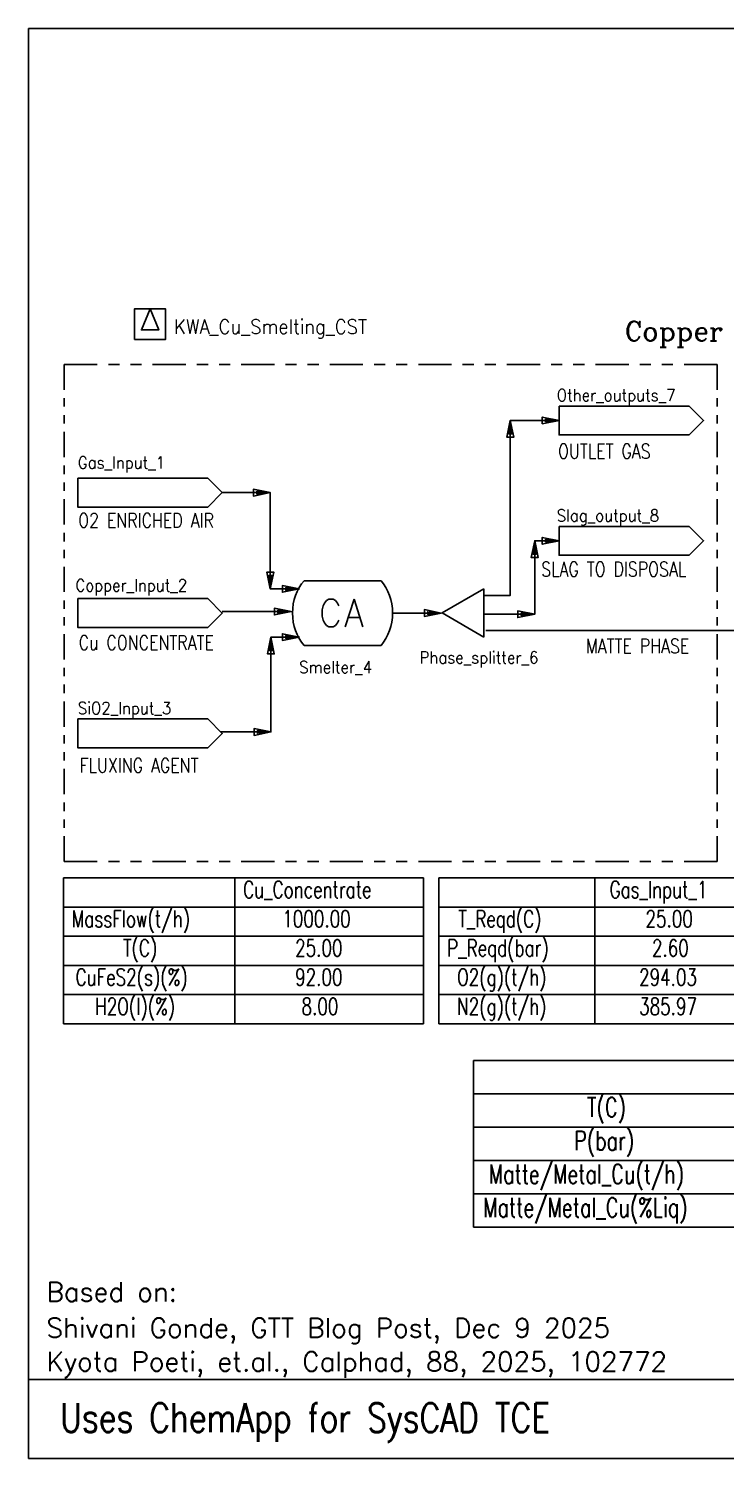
# Model space of a CAD drawing. Extents: x 0 to 420, y -1 to 296.
# Drawn here: x -0.2 to 144.6, y -0.6 to 296.4 of the extents above; entities that cross this region are included whole.
import ezdxf

# ---------------------------------------------------------------- set-up
doc = ezdxf.new("R2010")
doc.units = 0
doc.layers.get('0').update_dxf_attribs({"color": 15, "linetype": 'CONTINUOUS'})
doc.layers.add('SCD_ANN', color=14, linetype='CONTINUOUS')
doc.layers.add('SCD_DRAW', color=11, linetype='CONTINUOUS')
doc.styles.add('ROMANC', font='ROMANC')
doc.styles.add('ROMANS', font='ROMANS')
doc.styles.get("Standard").update_dxf_attribs({"font": 'STANDARD'})

# ---------------------------------------------------------------- blocks, each defined once
blk = doc.blocks.new('CN_ChemAppModelCfg')
at = {"layer": 'SCD_DRAW', "linetype": 'CONTINUOUS', "extrusion": (0, 0, -1)}
blk.add_lwpolyline([(3.2, -3.2), (3.2, 3.2), (-3.2, 3.2), (-3.2, -3.2)], close=True, dxfattribs=at)
at = {"layer": 'SCD_DRAW', "linetype": 'CONTINUOUS'}
blk.add_lwpolyline([(0, 3.2), (-1.8, -1.2), (1.8, -1.2)], close=True, dxfattribs=at)
at = {"layer": 'SCD_DRAW'}
blk.add_attdef('Tag', (0, -6.7), '', height=3, dxfattribs=at)
blk = doc.blocks.new('FD_FeederSink')
at = {"layer": 'SCD_DRAW', "linetype": 'CONTINUOUS', "extrusion": (0, 0, -1)}
blk.add_lwpolyline([(15, 3), (-12, 3), (-15, 0), (-12, -3), (15, -3)], close=True, dxfattribs=at)
at = {"layer": 'SCD_DRAW'}
blk.add_attdef('Tag', (0, -6.5), '', height=3, dxfattribs=at)
blk = doc.blocks.new('SH_Triangle1')
at = {"linetype": 'CONTINUOUS'}
for p, q in [((-10, -8.657783), (0.008554, 8.657783)), ((0.008554, 8.657783), (10, -8.657783)), ((-10, -8.657783), (10, -8.657783))]:
    blk.add_line(p, q, dxfattribs=at)
blk.add_attdef('Tag', (0, -13.657783), '', height=3)
blk = doc.blocks.new('EX_Box_DashLines')
at = {"linetype": 'CONTINUOUS'}
for p, q in [((-29.5, 26.5), (-29.5, 29.5)), ((-29.5, 29.5), (-26.5, 29.5)), ((-25.5, 29.5), (-24.5, 29.5)), ((-23.5, 29.5), (-22.5, 29.5)), ((-21.5, 29.5), (-18.5, 29.5)), ((-17.5, 29.5), (-16.5, 29.5)), ((-15.5, 29.5), (-14.5, 29.5)), ((-13.5, 29.5), (-10.5, 29.5)), ((-9.5, 29.5), (-8.5, 29.5)), ((-7.5, 29.5), (-6.5, 29.5)), ((-5.5, 29.5), (-2.5, 29.5)), ((-1.5, 29.5), (-0.5, 29.5)), ((0.5, 29.5), (1.5, 29.5)), ((2.5, 29.5), (5.5, 29.5)), ((6.5, 29.5), (7.5, 29.5)), ((8.5, 29.5), (9.5, 29.5)), ((10.5, 29.5), (13.5, 29.5)), ((14.5, 29.5), (15.5, 29.5)), ((16.5, 29.5), (17.5, 29.5)), ((18.5, 29.5), (21.5, 29.5)), ((22.5, 29.5), (23.5, 29.5)), ((24.5, 29.5), (25.5, 29.5)), ((26.5, 29.5), (29.5, 29.5)), ((29.5, 26.5), (29.5, 29.5)), ((-29.5, 24.5), (-29.5, 25.5)), ((29.5, 24.5), (29.5, 25.5)), ((-29.5, 22.5), (-29.5, 23.5)), ((29.5, 22.5), (29.5, 23.5)), ((-29.5, 18.5), (-29.5, 21.5)), ((29.5, 18.5), (29.5, 21.5)), ((-29.5, 16.5), (-29.5, 17.5)), ((29.5, 16.5), (29.5, 17.5)), ((-29.5, 14.5), (-29.5, 15.5)), ((29.5, 14.5), (29.5, 15.5)), ((-29.5, 10.5), (-29.5, 13.5)), ((29.5, 10.5), (29.5, 13.5)), ((-29.5, 8.5), (-29.5, 9.5)), ((29.5, 8.5), (29.5, 9.5)), ((-29.5, 6.5), (-29.5, 7.5)), ((29.5, 6.5), (29.5, 7.5)), ((-29.5, 2.5), (-29.5, 5.5)), ((29.5, 2.5), (29.5, 5.5)), ((-29.5, 0.5), (-29.5, 1.5)), ((29.5, 0.5), (29.5, 1.5)), ((-29.5, -1.5), (-29.5, -0.5)), ((29.5, -1.5), (29.5, -0.5)), ((-29.5, -5.5), (-29.5, -2.5)), ((29.5, -5.5), (29.5, -2.5)), ((-29.5, -7.5), (-29.5, -6.5)), ((29.5, -7.5), (29.5, -6.5)), ((-29.5, -9.5), (-29.5, -8.5)), ((29.5, -9.5), (29.5, -8.5)), ((-29.5, -13.5), (-29.5, -10.5)), ((29.5, -13.5), (29.5, -10.5)), ((-29.5, -15.5), (-29.5, -14.5)), ((29.5, -15.5), (29.5, -14.5)), ((-29.5, -17.5), (-29.5, -16.5)), ((29.5, -17.5), (29.5, -16.5)), ((-29.5, -21.5), (-29.5, -18.5)), ((29.5, -21.5), (29.5, -18.5)), ((-29.5, -23.5), (-29.5, -22.5)), ((29.5, -23.5), (29.5, -22.5)), ((-29.5, -25.5), (-29.5, -24.5)), ((29.5, -25.5), (29.5, -24.5)), ((-29.5, -29.5), (-29.5, -26.5)), ((29.5, -29.5), (29.5, -26.5)), ((-29.5, -29.5), (-26.5, -29.5)), ((-25.5, -29.5), (-24.5, -29.5)), ((-23.5, -29.5), (-22.5, -29.5)), ((-21.5, -29.5), (-18.5, -29.5)), ((-17.5, -29.5), (-16.5, -29.5)), ((-15.5, -29.5), (-14.5, -29.5)), ((-13.5, -29.5), (-10.5, -29.5)), ((-9.5, -29.5), (-8.5, -29.5)), ((-7.5, -29.5), (-6.5, -29.5)), ((-5.5, -29.5), (-2.5, -29.5)), ((-1.5, -29.5), (-0.5, -29.5)), ((0.5, -29.5), (1.5, -29.5)), ((2.5, -29.5), (5.5, -29.5)), ((6.5, -29.5), (7.5, -29.5)), ((8.5, -29.5), (9.5, -29.5)), ((10.5, -29.5), (13.5, -29.5)), ((14.5, -29.5), (15.5, -29.5)), ((16.5, -29.5), (17.5, -29.5)), ((18.5, -29.5), (21.5, -29.5)), ((22.5, -29.5), (23.5, -29.5)), ((24.5, -29.5), (25.5, -29.5)), ((26.5, -29.5), (29.5, -29.5))]:
    blk.add_line(p, q, dxfattribs=at)
blk.add_attdef('Tag', (0, -34.5), '', height=3)
blk = doc.blocks.new('FM_A3_Rectangle_Logo')
at = {"linetype": 'CONTINUOUS'}
for p, q in [((-0.226262, 296.396298), (-0.226262, 291.396298)), ((4.773739, 296.396298), (-0.226262, 296.396298)), ((-0.226262, -0.603703), (-0.226262, 296.396298)), ((-0.226262, 296.396298), (420.273738, 296.396298)), ((-0.226262, 15.804123), (420.273738, 15.804123)), ((-0.226262, 4.396298), (-0.226262, -0.603703)), ((-0.226262, -0.603703), (4.773739, -0.603703)), ((-0.226262, -0.603703), (420.273738, -0.603703))]:
    blk.add_line(p, q, dxfattribs=at)
blk = doc.blocks.new('TK_Reactor_TCE_CA')
at = {"linetype": 'CONTINUOUS'}
for p, q in [((-8, 5.6), (8, 5.6)), ((-4, 1.257143), (-4.228571, 0.571429)), ((-4.228571, 0.571429), (-4.228571, -0.571429)), ((-3.771429, 1.714286), (-4, 1.257143)), ((-3.314286, 2.171429), (-3.771429, 1.714286)), ((-2.857143, 2.4), (-3.314286, 2.171429)), ((-1.942857, 2.4), (-2.857143, 2.4)), ((-1.485714, 2.171429), (-1.942857, 2.4)), ((-1.028571, 1.714286), (-1.485714, 2.171429)), ((-0.8, 1.257143), (-1.028571, 1.714286)), ((0.571429, -2.4), (2.4, 2.4)), ((2.4, 2.4), (4.228571, -2.4)), ((-4.228571, -0.571429), (-4, -1.257143)), ((-4, -1.257143), (-3.771429, -1.714286)), ((-3.771429, -1.714286), (-3.314286, -2.171429)), ((-3.314286, -2.171429), (-2.857143, -2.4)), ((-2.857143, -2.4), (-1.942857, -2.4)), ((-1.942857, -2.4), (-1.485714, -2.171429)), ((-1.485714, -2.171429), (-1.028571, -1.714286)), ((-1.028571, -1.714286), (-0.8, -1.257143)), ((1.257143, -0.8), (3.542857, -0.8)), ((8, -5.6), (-8, -5.6))]:
    blk.add_line(p, q, dxfattribs=at)
at = {"linetype": 'CONTINUOUS', "extrusion": (0, 0, -1)}
for centre, start, end in [((2.666667, 0), 313.602819, 406.397181), ((-2.666667, 0), 133.602819, 226.397181)]:
    blk.add_arc(centre, 7.733333, start, end, dxfattribs=at)
blk.add_attdef('Tag', (0, -10.6), '', height=3)
blk = doc.blocks.new('LnkBlk__31')
at = {"layer": 'SCD_DRAW', "linetype": 'CONTINUOUS', "extrusion": (0, 0, -1)}
blk.add_lwpolyline([(10, 10), (0, 10), (0, -10), (-6, -10)], dxfattribs=at)
at = {"layer": 'SCD_DRAW', "linetype": 'CONTINUOUS'}
for points in [[(0, 10), (-3.5, 10.7), (-3.5, 9.3), (0, 10), (-2.8, 10.28), (-2.8, 9.72)], [(0, -10), (0.7, -6.5), (-0.7, -6.5), (0, -10), (0.28, -7.2), (-0.28, -7.2)], [(6, -10), (2.5, -9.3), (2.5, -10.7), (6, -10), (3.2, -9.72), (3.2, -10.28)]]:
    blk.add_lwpolyline(points, close=True, dxfattribs=at)
at = {"layer": 'SCD_DRAW', "flags": 1}
blk.add_attdef('Tag', (0, 0), '', height=2.8, dxfattribs=at)
blk = doc.blocks.new('LnkBlk__32')
at = {"layer": 'SCD_DRAW', "linetype": 'CONTINUOUS'}
blk.add_lwpolyline([(7.34, -0.2), (3.84, 0.5), (3.84, -0.9), (7.34, -0.2), (4.54, 0.08), (4.54, -0.48)], close=True, dxfattribs=at)
blk.add_polyline3d([(-7, -0.2, 0), (7.34, -0.2, 0)], dxfattribs=at)
at = {"layer": 'SCD_DRAW', "flags": 1}
blk.add_attdef('Tag', (0, 0), '', height=2.8, dxfattribs=at)
blk = doc.blocks.new('LnkBlk__33')
at = {"layer": 'SCD_DRAW', "linetype": 'CONTINUOUS'}
blk.add_lwpolyline([(-10.27, -9.71), (0.13, -9.71), (0.13, 10), (6, 10)], dxfattribs=at)
for points in [[(0.13, 10), (-0.57, 6.5), (0.83, 6.5), (0.13, 10), (-0.15, 7.2), (0.41, 7.2)], [(6, 10), (2.5, 10.7), (2.5, 9.3), (6, 10), (3.2, 10.28), (3.2, 9.72)], [(0.13, -9.71), (-3.37, -9.01), (-3.37, -10.41), (0.13, -9.71), (-2.67, -9.43), (-2.67, -9.99)]]:
    blk.add_lwpolyline(points, close=True, dxfattribs=at)
at = {"layer": 'SCD_DRAW', "flags": 1}
blk.add_attdef('Tag', (0, 0), '', height=2.8, dxfattribs=at)
blk = doc.blocks.new('LnkBlk__34')
at = {"layer": 'SCD_DRAW', "linetype": 'CONTINUOUS'}
blk.add_lwpolyline([(5, 0), (1.5, 0.7), (1.5, -0.7), (5, 0), (2.2, 0.28), (2.2, -0.28)], close=True, dxfattribs=at)
blk.add_polyline3d([(-5, 0, 0), (5, 0, 0)], dxfattribs=at)
at = {"layer": 'SCD_DRAW', "flags": 1}
blk.add_attdef('Tag', (0, 0), '', height=2.8, dxfattribs=at)
blk = doc.blocks.new('LnkBlk__35')
at = {"layer": 'SCD_DRAW', "linetype": 'CONTINUOUS'}
blk.add_lwpolyline([(-5.76, -18.33), (-0.14, -18.33), (-0.14, 18), (10, 18)], dxfattribs=at)
for points in [[(-0.14, 18), (-0.84, 14.5), (0.56, 14.5), (-0.14, 18), (-0.42, 15.2), (0.14, 15.2)], [(10, 18), (6.5, 18.7), (6.5, 17.3), (10, 18), (7.2, 18.28), (7.2, 17.72)]]:
    blk.add_lwpolyline(points, close=True, dxfattribs=at)
at = {"layer": 'SCD_DRAW', "flags": 1}
blk.add_attdef('Tag', (0, 0), '', height=2.8, dxfattribs=at)
blk = doc.blocks.new('LnkBlk__36')
at = {"layer": 'SCD_DRAW', "linetype": 'CONTINUOUS'}
blk.add_lwpolyline([(-10.76, -7.76), (-0.08, -7.76), (-0.08, 7.5), (5, 7.5)], dxfattribs=at)
for points in [[(-0.08, 7.5), (-0.78, 4), (0.62, 4), (-0.08, 7.5), (-0.36, 4.7), (0.2, 4.7)], [(5, 7.5), (1.5, 8.2), (1.5, 6.8), (5, 7.5), (2.2, 7.78), (2.2, 7.22)], [(-0.08, -7.76), (-3.58, -7.06), (-3.58, -8.46), (-0.08, -7.76), (-2.88, -7.48), (-2.88, -8.04)]]:
    blk.add_lwpolyline(points, close=True, dxfattribs=at)
at = {"layer": 'SCD_DRAW', "flags": 1}
blk.add_attdef('Tag', (0, 0), '', height=2.8, dxfattribs=at)
blk = doc.blocks.new('LnkBlk__38')
at = {"layer": 'SCD_DRAW', "linetype": 'CONTINUOUS'}
blk.add_lwpolyline([(52.96, -0.13), (49.46, 0.57), (49.46, -0.83), (52.96, -0.13), (50.16, 0.15), (50.16, -0.41)], close=True, dxfattribs=at)
blk.add_polyline3d([(-52.7, -0.13, 0), (52.96, -0.13, 0)], dxfattribs=at)
at = {"layer": 'SCD_DRAW', "flags": 1}
blk.add_attdef('Tag', (0, 0), '', height=2.8, dxfattribs=at)
blk = doc.blocks.new('ANNBLK_155')
at = {"layer": 'SCD_ANN', "linetype": 'CONTINUOUS'}
for p, q in [((0, 0), (0, -30.333333)), ((0, 0), (74.8, 0)), ((35.6, 0), (35.6, -30.333333)), ((74.8, 0), (74.8, -30.333333)), ((0, -6.066667), (74.8, -6.066667)), ((0, -12.133333), (74.8, -12.133333)), ((0, -18.2), (74.8, -18.2)), ((0, -24.266667), (74.8, -24.266667)), ((0, -30.333333), (74.8, -30.333333))]:
    blk.add_line(p, q, dxfattribs=at)
blk = doc.blocks.new('ANNBLK_156')
at = {"layer": 'SCD_ANN', "linetype": 'CONTINUOUS'}
for p, q in [((0, 0), (0, -30.333333)), ((0, 0), (138, 0)), ((32.4, 0), (32.4, -30.333333)), ((67.6, 0), (67.6, -30.333333)), ((102.8, 0), (102.8, -30.333333)), ((138, 0), (138, -30.333333)), ((0, -6.066667), (138, -6.066667)), ((0, -12.133333), (138, -12.133333)), ((0, -18.2), (138, -18.2)), ((0, -24.266667), (138, -24.266667)), ((0, -30.333333), (138, -30.333333))]:
    blk.add_line(p, q, dxfattribs=at)
blk = doc.blocks.new('ANNBLK_158')
at = {"layer": 'SCD_ANN', "linetype": 'CONTINUOUS'}
for p, q in [((0, 0), (0, -34.666667)), ((0, 0), (176, 0)), ((59.428571, 0), (59.428571, -34.666667)), ((98.285714, 0), (98.285714, -34.666667)), ((137.142857, 0), (137.142857, -34.666667)), ((176, 0), (176, -34.666667)), ((0, -6.933333), (176, -6.933333)), ((0, -13.866667), (176, -13.866667)), ((0, -20.8), (176, -20.8)), ((0, -27.733333), (176, -27.733333)), ((0, -34.666667), (176, -34.666667))]:
    blk.add_line(p, q, dxfattribs=at)

msp = doc.modelspace()

# ---------------------------------------------------------------- block references
at = {"layer": 'SCD_ANN'}
ref = msp.add_blockref('ANNBLK_155', (7, 120), dxfattribs=at)
ref.add_attrib('ANNOT1', ' MassFlow(t/h) ', (7, 109.733333), dxfattribs={"height": 3.5, "width": 0.8})
ref.add_attrib('ANNOT2', ' T(C) ', (17.666667, 103.666667), dxfattribs={"height": 3.5, "width": 0.8})
ref.add_attrib('ANNOT3', ' CuFeS2(s)(%) ', (7.8, 97.6), dxfattribs={"height": 3.5, "width": 0.8})
ref.add_attrib('ANNOT4', ' H2O(l)(%) ', (11.866667, 91.533333), dxfattribs={"height": 3.5, "width": 0.8})
ref.add_attrib('ANNOT5', ' Cu_Concentrate ', (42.6, 115.8), dxfattribs={"height": 3.5, "width": 0.8})
ref.add_attrib('ANNOT6', ' 1000.00 ', (50.733333, 109.733333), dxfattribs={"height": 3.5, "width": 0.8})
ref.add_attrib('ANNOT7', ' 25.00 ', (53.4, 103.666667), dxfattribs={"height": 3.5, "width": 0.8})
ref.add_attrib('ANNOT8', ' 92.00 ', (53.4, 97.6), dxfattribs={"height": 3.5, "width": 0.8})
ref.add_attrib('ANNOT9', ' 8.00 ', (54.733333, 91.533333), dxfattribs={"height": 3.5, "width": 0.8})
ref = msp.add_blockref('ANNBLK_156', (85, 120), dxfattribs=at)
ref.add_attrib('ANNOT1', ' T_Reqd(C) ', (87.333333, 109.733333), dxfattribs={"height": 3.5, "width": 0.8})
ref.add_attrib('ANNOT2', ' P_Reqd(bar) ', (85, 103.666667), dxfattribs={"height": 3.5, "width": 0.8})
ref.add_attrib('ANNOT3', ' O2(g)(t/h) ', (87.066667, 97.6), dxfattribs={"height": 3.5, "width": 0.8})
ref.add_attrib('ANNOT4', ' N2(g)(t/h) ', (87.066667, 91.533333), dxfattribs={"height": 3.5, "width": 0.8})
ref.add_attrib('ANNOT5', ' Gas_Input_1 ', (118.733333, 115.8), dxfattribs={"height": 3.5, "width": 0.8})
ref.add_attrib('ANNOT6', ' 25.00 ', (126.2, 109.733333), dxfattribs={"height": 3.5, "width": 0.8})
ref.add_attrib('ANNOT7', ' 2.60 ', (127.533333, 103.666667), dxfattribs={"height": 3.5, "width": 0.8})
ref.add_attrib('ANNOT8', ' 294.03 ', (124.866667, 97.6), dxfattribs={"height": 3.5, "width": 0.8})
ref.add_attrib('ANNOT9', ' 385.97 ', (124.866667, 91.533333), dxfattribs={"height": 3.5, "width": 0.8})
ref.add_attrib('ANNOT10', ' Gas_Input_13 ', (152.6, 115.8), dxfattribs={"height": 3.5, "width": 0.8})
ref.add_attrib('ANNOT11', ' 25.00 ', (161.4, 109.733333), dxfattribs={"height": 3.5, "width": 0.8})
ref.add_attrib('ANNOT12', ' 2.60 ', (162.733333, 103.666667), dxfattribs={"height": 3.5, "width": 0.8})
ref.add_attrib('ANNOT13', ' 25.94 ', (161.4, 97.6), dxfattribs={"height": 3.5, "width": 0.8})
ref.add_attrib('ANNOT14', ' 34.06 ', (161.4, 91.533333), dxfattribs={"height": 3.5, "width": 0.8})
ref.add_attrib('ANNOT15', ' Gas_Input_20 ', (187.8, 115.8), dxfattribs={"height": 3.5, "width": 0.8})
ref.add_attrib('ANNOT16', ' 25.00 ', (196.6, 109.733333), dxfattribs={"height": 3.5, "width": 0.8})
ref.add_attrib('ANNOT17', ' 2.60 ', (197.933333, 103.666667), dxfattribs={"height": 3.5, "width": 0.8})
ref.add_attrib('ANNOT18', ' 86.91 ', (196.6, 97.6), dxfattribs={"height": 3.5, "width": 0.8})
ref.add_attrib('ANNOT19', ' 114.09 ', (195.266667, 91.533333), dxfattribs={"height": 3.5, "width": 0.8})
ref = msp.add_blockref('ANNBLK_158', (92.209242, 82.069319), dxfattribs=at)
ref.add_attrib('ANNOT1', ' T(C) ', (113.771147, 70.335986), dxfattribs={"height": 4, "width": 0.8})
ref.add_attrib('ANNOT2', ' P(bar) ', (111.10448, 63.402652), dxfattribs={"height": 4, "width": 0.8})
ref.add_attrib('ANNOT3', ' Matte/Metal_Cu(t/h) ', (93.352099, 56.469319), dxfattribs={"height": 4, "width": 0.8})
ref.add_attrib('ANNOT4', ' Matte/Metal_Cu(%Liq) ', (92.209242, 49.535986), dxfattribs={"height": 4, "width": 0.8})
ref.add_attrib('ANNOT5', ' Smelter_4 ', (155.447337, 77.269319), dxfattribs={"height": 4, "width": 0.8})
ref.add_attrib('ANNOT6', ' 1250.00 ', (157.961623, 70.335986), dxfattribs={"height": 4, "width": 0.8})
ref.add_attrib('ANNOT7', ' 2.60 ', (162.533052, 63.402652), dxfattribs={"height": 4, "width": 0.8})
ref.add_attrib('ANNOT8', ' 316.29 ', (159.485432, 56.469319), dxfattribs={"height": 4, "width": 0.8})
ref.add_attrib('ANNOT9', ' 67.39 ', (161.009242, 49.535986), dxfattribs={"height": 4, "width": 0.8})
ref.add_attrib('ANNOT10', ' Converter_12 ', (190.494956, 77.269319), dxfattribs={"height": 4, "width": 0.8})
ref.add_attrib('ANNOT11', ' 1250.00 ', (196.818766, 70.335986), dxfattribs={"height": 4, "width": 0.8})
ref.add_attrib('ANNOT12', ' 2.60 ', (201.390194, 63.402652), dxfattribs={"height": 4, "width": 0.8})
ref.add_attrib('ANNOT13', ' 315.62 ', (198.342575, 56.469319), dxfattribs={"height": 4, "width": 0.8})
ref.add_attrib('ANNOT14', ' 75.68 ', (199.866385, 49.535986), dxfattribs={"height": 4, "width": 0.8})
ref.add_attrib('ANNOT15', ' Converter_19 ', (229.352099, 77.269319), dxfattribs={"height": 4, "width": 0.8})
ref.add_attrib('ANNOT16', ' 1250.00 ', (235.675909, 70.335986), dxfattribs={"height": 4, "width": 0.8})
ref.add_attrib('ANNOT17', ' 2.60 ', (240.247337, 63.402652), dxfattribs={"height": 4, "width": 0.8})
ref.add_attrib('ANNOT18', ' 315.45 ', (237.199718, 56.469319), dxfattribs={"height": 4, "width": 0.8})
ref.add_attrib('ANNOT19', ' 98.08 ', (238.723528, 49.535986), dxfattribs={"height": 4, "width": 0.8})
at = {"layer": 'SCD_DRAW', "color": 10}
msp.add_blockref('FM_A3_Rectangle_Logo', (0, 0), dxfattribs=at)
ref = msp.add_blockref('CN_ChemAppModelCfg', (25, 235), dxfattribs=at)
ref.add_attrib('Tag', 'KWA_Cu_Smelting_CST', (30, 233), dxfattribs={"height": 3})
at = {"layer": 'SCD_DRAW', "color": 10, "xscale": 2.3, "yscale": 1.75, "zscale": 2.3}
msp.add_blockref('EX_Box_DashLines', (75, 175), dxfattribs=at)
at = {"layer": 'SCD_DRAW', "color": 10}
ref = msp.add_blockref('FD_FeederSink', (125, 215), dxfattribs=at)
ref.add_attrib('Tag', 'Other_outputs_7', (109.5, 219), dxfattribs={"height": 2.5})
at = {"layer": 'SCD_DRAW', "color": 15}
for name, p in [('LnkBlk__35', (100, 197)), ('LnkBlk__31', (50, 190)), ('LnkBlk__36', (105, 182.5)), ('LnkBlk__32', (47, 175.5)), ('LnkBlk__34', (80.5, 175)), ('LnkBlk__33', (50, 160)), ('LnkBlk__38', (147.5, 171.5))]:
    msp.add_blockref(name, p, dxfattribs=at)
at = {"layer": 'SCD_DRAW', "color": 10}
ref = msp.add_blockref('FD_FeederSink', (25, 200), dxfattribs=at)
ref.add_attrib('Tag', 'Gas_Input_1', (10, 205), dxfattribs={"height": 2.5})
ref = msp.add_blockref('FD_FeederSink', (125, 190), dxfattribs=at)
ref.add_attrib('Tag', 'Slag_output_8', (109.5, 194), dxfattribs={"height": 2.5})
ref = msp.add_blockref('FD_FeederSink', (25, 175), dxfattribs=at)
ref.add_attrib('Tag', 'Copper_Input_2', (9.5, 179.5), dxfattribs={"height": 2.5})
ref = msp.add_blockref('TK_Reactor_TCE_CA', (65, 175), dxfattribs=dict(at, yscale=1.2))
ref.add_attrib('Tag', 'Smelter_4', (56, 162.5), dxfattribs={"height": 2.5})
ref = msp.add_blockref('SH_Triangle1', (90, 175), dxfattribs=dict(at, xscale=0.5, yscale=0.5, zscale=0.5, rotation=90))
ref.add_attrib('Tag', 'Phase_splitter_6', (81, 164.5), dxfattribs={"height": 2.5})
ref = msp.add_blockref('FD_FeederSink', (25, 150), dxfattribs=at)
ref.add_attrib('Tag', 'SiO2_Input_3', (10, 154), dxfattribs={"height": 2.5})

# ---------------------------------------------------------------- texts
at = {"layer": 'SCD_ANN', "color": 8, "style": 'ROMANS'}
for s, p in [('Based on:', (3.5, 32)), ('Shivani Gonde, GTT Blog Post, Dec 9 2025', (3.5, 24.5))]:
    msp.add_text(s, height=4, dxfattribs=at).set_placement(p)
at = {"layer": 'SCD_DRAW', "color": 8}
for s, style, p in [('Copper primary production from chalcopyrite', 'ROMANC', (123.652092, 231.525461)), ('Kyota Poeti, et.al., Calphad, 88, 2025, 102772', 'ROMANS', (3.5, 17.5))]:
    msp.add_text(s, height=4, dxfattribs=dict(at, style=style)).set_placement(p)
at = {"layer": 'SCD_DRAW', "color": 8, "style": 'ROMANS', "width": 0.8}
for s, height, p in [('OUTLET GAS', 3, (109.781368, 207.115759)), ('O2 ENRICHED AIR', 3, (10.086475, 192.737745)), ('SLAG TO DISPOSAL', 3, (106.281368, 182.613376)), ('Cu CONCENTRATE', 3, (10.191354, 167.35244)), ('MATTE PHASE', 3, (115.547212, 166.65488)), ('FLUXING AGENT', 3, (10.388914, 141.837859)), ('Uses ChemApp for SysCAD TCE', 6, (6.325972, 4.85905))]:
    msp.add_text(s, height=height, dxfattribs=at).set_placement(p)

doc.saveas('drawing.dxf')
